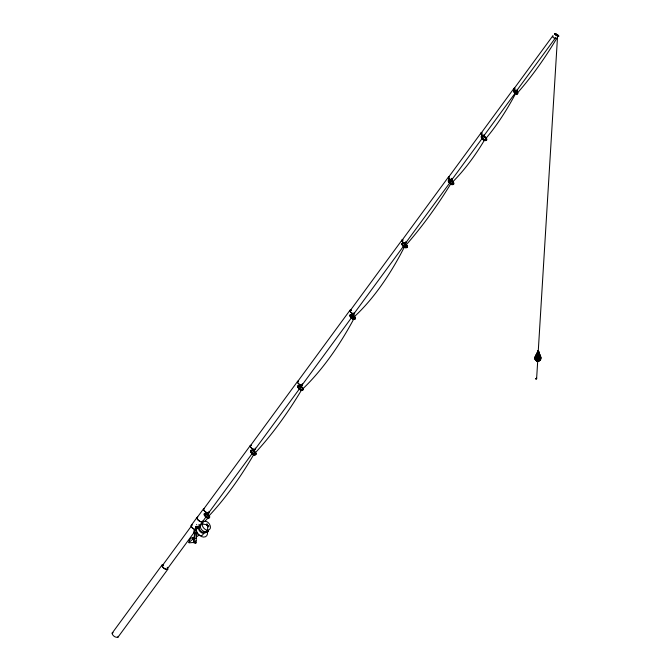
<?xml version="1.0" encoding="UTF-8"?>
<svg xmlns="http://www.w3.org/2000/svg" width="671" height="671" viewBox="0 0 671 671"><rect width="100%" height="100%" fill="white"/><g stroke="black" fill="none" stroke-linecap="round" stroke-linejoin="round"><path stroke-width="1.01" d="M539.937 359.128L539.861 359.908A3.321 1.862 64.7 0 1 537.723 360.721A3.321 0.772 -76.8 0 1 536.943 360.721M537.656 360.57L537.639 361.208L557.576 36.008M196.075 542.847L195.404 543.409L193.273 542.503L189.088 542.831L189.021 540.507C192.594 535.844 194.38 536.456 193.944 541.942L196.075 542.847L196.561 531.918M188.895 542.478L192.594 539.392L192.711 537.421M193.944 541.942L193.315 537.58M193.81 532.606L194.481 532.044L195.487 532.472L194.825 533.034L193.81 532.606L193.936 530.635L194.598 530.073L195.949 530.644M194.481 532.044L194.598 530.073M195.571 527.339L196.276 526.341L197.257 527.213L196.586 527.767L195.571 527.339L196.276 526.341M201.266 524.923A4.747 3.296 50.1 0 0 198.49 526.718L198.356 527.691L197.022 528.798L196.075 528.396L196.418 527.406A6.869 4.772 50.1 0 0 201.476 536.582A6.869 4.772 50.1 0 0 207.456 532.036L207.532 532.111M197.417 527.272L197.475 526.29L198.49 526.718L198.423 527.708L197.417 527.272L196.075 528.396M204.873 532.128L205.821 532.531L205.88 531.541M207.02 530.904L206.324 531.902L207.339 532.329L208.035 531.331L207.339 532.329M535.601 378.478L535.944 378.771C534.871 377.588 536.322 380.314 536.607 378.914L537.723 360.721A3.321 0.629 85.6 0 1 537.253 356.754L538.327 350.858L540.843 357.098L540.885 358.742A3.321 2.701 6.1 0 1 537.723 360.721A3.321 1.417 -67 0 1 536.179 359.908M539.232 359.975L539.207 360.142A3.321 1.292 76 0 1 539.132 360.461M197.022 528.798L197.148 527.834M198.381 534.904L197.786 536.154A2.499 1.736 50.1 0 1 196.309 536.238M207.104 525.183L208.421 526.928A7.532 5.393 57.1 0 0 207.784 525.754L207.23 525.024L208.924 526.257L207.28 524.999L206.903 523.825L207.205 524.974A7.524 4.135 -0.4 0 0 202.139 524.252M540.415 359.413L540.39 359.581A3.321 2.307 50.1 0 1 537.723 360.721A3.321 1.963 -55.1 0 1 535.575 359.581L535.575 359.413M193.575 539.593L194.825 533.034M194.062 539.97L195.487 532.472M536.632 378.494L536.657 378.05M535.139 359.186A3.321 2.374 -39.6 0 0 537.723 360.721A3.321 2.634 -19 0 0 540.834 358.28L538.327 350.858L535.106 356.662L534.821 358.272A3.321 2.701 6.1 0 0 537.723 360.721A3.321 1.292 76 0 0 539.023 360.721M537.337 353.676L538.327 350.858L540.893 357.551L540.407 358.381M534.963 357.098L534.879 358.733A3.321 2.634 -19 0 0 537.723 360.721A3.321 2.592 30.6 0 0 540.734 359.186L538.327 350.858L536.498 356.871A3.321 1.292 76 0 0 537.723 360.721A3.321 0.629 85.6 0 0 538.41 360.579M555.705 34.498L554.867 33.558L556.217 34.154M536.028 356.2L538.327 350.858L540.13 357.433A3.321 1.963 -55.1 0 1 537.723 360.721A3.321 2.592 30.6 0 1 534.972 357.828L538.327 350.858L539.367 354.615M538.712 352.812L538.327 350.858L535.844 357.106A3.321 1.862 64.7 0 0 537.723 360.721A3.321 2.374 -39.6 0 0 540.574 357.828L540.155 356.276L538.108 355.613L535.45 356.267L535.324 357.433A3.321 2.307 50.1 0 0 537.723 360.721A3.321 1.417 -67 0 0 539.534 357.106L538.327 350.858L535.441 356.209M207.28 524.999L207.691 525.125L207.247 525.401M203.472 533.755L202.457 535.164A4.747 3.296 50.1 0 1 197.249 533.638A4.747 3.296 50.1 0 1 196.2 528.144M206.031 531.759L205.133 532.933A4.747 3.296 50.1 0 1 200.822 532.237A4.747 3.296 50.1 0 1 198.356 527.691M208.253 530.249L207.305 531.474A5.024 3.489 50.1 0 1 200.713 528.236A5.024 3.489 50.1 0 1 203.212 522.994M535.424 356.712L538.327 350.858L538.553 352.871M163.623 564.907L162.03 565.057L112.023 633.307C112.485 635.68 115.588 637.953 117.97 637.19L167.8 569.293L167.28 567.289M117.97 637.19L118.113 636.36M162.03 565.057L161.854 565.41C162.315 567.783 165.427 570.048 167.8 569.293M191.168 525.435L196.972 517.517M197.173 517.492L203.632 508.693M203.858 508.828L250.342 445.51M162.432 565.502L191.587 525.779A3.003 1.317 36.3 0 0 191.529 526.148M250.484 445.603L297.605 381.396M297.714 381.48L350.002 310.237M350.279 310.514L401.921 240.151M402.055 240.252L448.53 176.926M448.681 177.043L480.956 133.076M481.115 133.16L514.036 88.312M514.204 88.463L552.619 36.125M516.855 90.459L555.269 38.13M484.101 135.467L517.022 90.619M451.986 179.534L484.261 135.559M405.661 242.977L452.137 179.652M354.154 313.432L405.796 243.078M302.151 384.944L354.439 313.701M167.406 568.84L193.525 533.252M255.139 449.226L302.26 385.028M208.807 512.644L255.29 449.318M202.592 521.568L209.042 512.778M204.84 521.384L208.136 517.878L209.511 517.584A3.011 1.485 41.2 0 0 209.511 516.15L208.06 514.322A3.405 1.677 41.2 0 0 207.381 513.818M189.021 540.507L189.44 540.876M204.512 531.91L204.437 531.986A3.565 2.483 50.1 0 1 200.226 530.467A3.565 2.483 50.1 0 1 200.201 526.257M196.611 527.331L197.282 526.769M195.529 538.402L196.2 537.84M195.345 541.363L196.016 540.801M205.821 532.531L207.154 531.407M482.004 135.659L481.652 135.886A3.011 1.485 41.2 0 0 481.652 137.329L483.112 139.157L485.158 140.298M481.728 136.028L481.375 136.255A3.011 1.485 41.2 0 0 481.384 137.698L482.835 139.526A3.405 1.677 41.2 0 0 484.89 140.667L486.341 140.457A3.011 1.485 41.2 0 0 486.341 139.014L484.881 137.186A3.405 1.677 41.2 0 0 483.506 136.297M482.34 136.028L482.046 136.221A2.541 1.25 41.2 0 0 482.046 137.438L483.271 138.972A2.869 1.409 41.2 0 0 484.999 139.937L486.223 139.761A2.541 1.25 41.2 0 0 486.223 138.545L484.999 137.001A2.869 1.409 41.2 0 0 483.263 136.045L482.759 135.97M482.063 136.398L481.77 136.59A2.541 1.25 41.2 0 0 481.77 137.807L482.994 139.342A2.869 1.409 41.2 0 0 484.722 140.306L485.77 140.39M485.653 140.323L485.947 140.13A2.541 1.25 41.2 0 0 485.947 138.914L484.722 137.37A2.869 1.409 41.2 0 0 482.994 136.414M350.983 314.774L350.69 314.976A2.541 1.25 41.2 0 0 350.69 316.184L351.914 317.727A2.869 1.409 41.2 0 0 353.642 318.691L354.867 318.515A2.541 1.25 41.2 0 0 354.867 317.299L353.642 315.756A2.869 1.409 41.2 0 0 351.914 314.791L350.027 315.009A3.011 1.485 41.2 0 0 350.027 316.452L351.478 318.28A3.405 1.677 41.2 0 0 353.533 319.421L354.984 319.211A3.011 1.485 41.2 0 0 354.984 317.769L353.533 315.94A3.405 1.677 41.2 0 0 351.478 314.8L350.874 314.707M254.963 454.678L255.257 454.485A2.541 1.25 41.2 0 0 255.257 453.269L254.032 451.734A2.869 1.409 41.2 0 0 252.304 450.769L251.08 450.946A2.541 1.25 41.2 0 0 251.08 452.162L252.304 453.705A2.869 1.409 41.2 0 0 254.032 454.661L255.081 454.753M208.555 517.819L208.849 517.626A2.541 1.25 41.2 0 0 208.849 516.41L206.467 514.12L204.672 514.087A2.541 1.25 41.2 0 0 204.672 515.303L205.896 516.838A2.869 1.409 41.2 0 0 207.624 517.802L208.673 517.895M112.2 632.954L113.114 632.694M192.594 539.392L193.198 539.551M485.234 140.382L486.609 140.088A3.011 1.485 41.2 0 0 486.609 138.645L485.158 136.817A3.405 1.677 41.2 0 0 483.783 135.928M402.877 243.145L402.03 243.447A3.011 1.485 41.2 0 0 402.03 244.89L403.481 246.718A3.405 1.677 41.2 0 0 405.536 247.859L406.987 247.649A3.011 1.485 41.2 0 0 406.987 246.207L405.536 244.378A3.405 1.677 41.2 0 0 404.856 243.875M299.207 385.64L298.494 385.9A2.541 1.25 41.2 0 0 298.494 387.108L299.719 388.652A2.869 1.409 41.2 0 0 301.447 389.616L302.671 389.432A2.541 1.25 41.2 0 0 302.671 388.224L301.447 386.681A2.869 1.409 41.2 0 0 299.711 385.716L297.823 385.934A3.011 1.485 41.2 0 0 297.832 387.377L299.283 389.205A3.405 1.677 41.2 0 0 301.338 390.346L302.789 390.136A3.011 1.485 41.2 0 0 302.78 388.694L301.329 386.865A3.405 1.677 41.2 0 0 299.274 385.724M299.551 385.355L298.1 385.565A3.011 1.485 41.2 0 0 298.1 387.008L299.551 388.836A3.405 1.677 41.2 0 0 301.606 389.977L302.395 389.801A2.541 1.25 41.2 0 0 302.395 388.584L301.17 387.05A2.869 1.409 41.2 0 0 299.442 386.085L298.218 386.261A2.541 1.25 41.2 0 0 298.218 387.477L299.442 389.021A2.869 1.409 41.2 0 0 301.17 389.977L303.057 389.767A3.011 1.485 41.2 0 0 303.057 388.324L301.606 386.496A3.405 1.677 41.2 0 0 300.231 385.607M254.544 454.745L255.919 454.452A3.011 1.485 41.2 0 0 255.919 453.009L254.468 451.18A3.405 1.677 41.2 0 0 252.413 450.04L250.962 450.249A3.011 1.485 41.2 0 0 250.962 451.692L252.413 453.521L254.468 454.661M205.661 513.466L204.949 513.718A2.541 1.25 41.2 0 0 204.949 514.934L206.173 516.469A2.869 1.409 41.2 0 0 207.901 517.433L209.126 517.257A2.541 1.25 41.2 0 0 209.126 516.041L207.901 514.506A2.869 1.409 41.2 0 0 206.165 513.541L204.278 513.76A3.011 1.485 41.2 0 0 204.286 515.194L205.737 517.022A3.405 1.677 41.2 0 0 207.792 518.171L209.243 517.953A3.011 1.485 41.2 0 0 209.235 516.511L207.784 514.691A3.405 1.677 41.2 0 0 207.113 514.187M207.448 530.207C213.235 529.838 209.612 521.25 205.225 521.317A5.024 3.489 50.1 0 0 202.29 525.393A5.024 3.489 50.1 0 0 207.448 530.207A7.507 4.437 -84.7 0 0 207.364 525.452L207.247 525.041M449.889 180.096L448.438 180.314A3.011 1.485 41.2 0 0 448.438 181.757L449.889 183.577A3.405 1.677 41.2 0 0 451.944 184.726L453.395 184.508A3.011 1.485 41.2 0 0 453.395 183.066L451.944 181.245A3.405 1.677 41.2 0 0 450.568 180.348M403.757 242.868L402.306 243.078A3.011 1.485 41.2 0 0 402.306 244.521L404.437 246.853L406.601 247.322A2.541 1.25 41.2 0 0 406.592 246.106L405.376 244.563A2.869 1.409 41.2 0 0 403.64 243.607L402.424 243.783A2.541 1.25 41.2 0 0 402.424 244.999L403.648 246.534A2.869 1.409 41.2 0 0 405.376 247.498L407.263 247.28A3.011 1.485 41.2 0 0 407.263 245.838L405.804 244.009A3.405 1.677 41.2 0 0 405.133 243.506M206.005 513.172L204.554 513.39A3.011 1.485 41.2 0 0 204.554 514.833L206.005 516.653L208.06 517.802M555.269 34.213L554.623 33.944L555.32 34.582M516.762 93.73L515.747 93.244A2.424 1.023 39.1 0 1 514.061 90.493A2.424 1.023 39.1 0 1 517.266 92.011A2.424 1.023 39.1 0 1 516.762 93.73A209.503 89.612 -66.8 0 0 557.978 36.276L558.742 36.511L557.307 35.353M196.242 526.785L197.257 527.213M206.215 531.013L208.002 531.776M555.831 33.961C553.516 33.424 561.342 37.752 557.953 35.236M555.009 34.02L555.588 34.355M557.777 36.108L558.415 36.309L558.037 35.873M555.378 34.187L556.41 34.791M557.626 35.521L558.658 35.915L558.28 35.488M557.383 35.907L557.978 36.276M352.434 318.415L353.81 319.052L355.261 318.842A3.011 1.485 41.2 0 0 355.261 317.4L353.802 315.571A3.405 1.677 41.2 0 0 351.755 314.431L350.304 314.64A3.011 1.485 41.2 0 0 350.304 316.083L352.434 318.415A145.59 62.009 -67 0 0 404.437 246.853A262.889 111.965 -67 0 0 450.845 183.72A126.995 57.303 -65.4 0 0 484.487 140.054A137.689 54.494 -68.7 0 0 515.747 93.244M556.083 34.028L556.653 34.397M556.947 35.664L557.517 36.041M556.603 34.322L557.668 34.984M557.24 35.353L556.175 34.691M556.997 35.748L555.462 34.758M557.106 34.674L558.146 35.311M556.871 35.068L557.903 35.706M556.494 35.395L555.068 34.464M556.293 34.716L555.663 34.347L556.066 34.548M538.327 350.858L538.821 356.871A3.321 0.772 -76.8 0 1 537.723 360.721M167.456 568.463A3.003 1.317 36.3 0 1 163.749 567.926A3.003 1.317 36.3 0 1 163.539 565.125M195.446 529.494A3.003 1.317 36.3 0 1 191.931 527.129M196.217 529.88A3.54 1.552 36.3 0 1 192.283 527.951A3.54 1.552 36.3 0 1 191.453 525.15M191.923 525.016A3.54 1.552 36.3 0 1 192.535 525.049M202.877 521.115A3.54 1.552 36.3 0 1 198.775 520.637A3.54 1.552 36.3 0 1 197.735 517.098M202.743 521.208A3.389 1.485 36.3 0 1 198.918 520.662A3.389 1.485 36.3 0 1 197.517 517.266M208.933 511.377A3.389 1.485 36.3 0 1 207.792 513.03A3.389 1.485 36.3 0 1 204.001 510.497A3.389 1.485 36.3 0 1 204.47 508.4M208.966 512.317A3.129 1.367 36.3 0 1 205.393 511.738A3.129 1.367 36.3 0 1 204.194 508.635M255.232 448.052A3.129 1.367 36.3 0 1 254.099 449.52A3.129 1.367 36.3 0 1 250.619 447.138A3.129 1.367 36.3 0 1 251.139 445.259M255.29 448.522A2.952 1.292 36.3 0 1 251.893 448.337A2.952 1.292 36.3 0 1 251.264 445.385M302.227 383.846A2.952 1.292 36.3 0 1 301.12 385.196A2.952 1.292 36.3 0 1 297.84 382.923A2.952 1.292 36.3 0 1 298.385 381.178M302.294 384.273A2.818 1.233 36.3 0 1 299.048 384.089A2.818 1.233 36.3 0 1 298.452 381.271M354.414 312.577A2.818 1.233 36.3 0 1 353.164 313.818A2.818 1.233 36.3 0 1 350.027 311.369A2.818 1.233 36.3 0 1 351.277 310.128M354.07 312.434A2.424 1.057 36.3 0 1 353.105 313.583A2.424 1.057 36.3 0 1 350.363 311.512A2.424 1.057 36.3 0 1 351.336 310.363M405.712 242.072A2.424 1.057 36.3 0 1 404.739 243.221A2.424 1.057 36.3 0 1 402.004 241.157A2.424 1.057 36.3 0 1 402.977 240.008M405.586 242.038A2.265 0.99 36.3 0 1 404.68 243.112A2.265 0.99 36.3 0 1 402.13 241.183A2.265 0.99 36.3 0 1 403.036 240.117M451.793 178.318A2.265 0.99 36.3 0 1 451.44 179.836A2.265 0.99 36.3 0 1 448.681 178A2.265 0.99 36.3 0 1 449.511 176.792M451.91 178.679A2.072 0.906 36.3 0 1 451.222 179.694A2.072 0.906 36.3 0 1 448.907 178.142A2.072 0.906 36.3 0 1 449.193 176.867M484.185 134.712A2.072 0.906 36.3 0 1 483.221 135.651A2.072 0.906 36.3 0 1 480.922 133.697A2.072 0.906 36.3 0 1 482.29 133.093M484.068 134.703A1.887 0.83 36.3 0 1 483.263 135.559A1.887 0.83 36.3 0 1 481.149 133.932A1.887 0.83 36.3 0 1 481.954 133.076M516.989 89.855A1.887 0.83 36.3 0 1 516.175 90.702A1.887 0.83 36.3 0 1 514.07 89.075A1.887 0.83 36.3 0 1 514.875 88.22M516.93 90.283A1.661 0.73 36.3 0 1 514.732 89.738A1.661 0.73 36.3 0 1 514.925 88.362M555.211 37.442A1.661 0.73 36.3 0 1 554.548 38.222A1.661 0.73 36.3 0 1 552.669 36.813A1.661 0.73 36.3 0 1 553.34 36.024M515.236 90.962A2.424 1.023 39.1 0 1 517.551 93.865A2.424 1.023 39.1 0 1 514.372 92.632A2.424 1.023 39.1 0 1 514.741 90.77M353.533 319.421A167.045 71.109 -67 0 1 301.606 389.977M301.338 390.346A203.078 79.832 -65.1 0 1 253.797 454.41A198.23 84.429 -67 0 1 207.389 517.551M196.645 524.605A1.216 0.705 3.5 0 1 196.704 524.428M198.935 524.428A1.216 0.705 3.5 0 1 199.061 524.789M194.833 535.097A2.499 1.736 50.1 0 1 194.481 532.464M449.058 179.711L448.714 179.945A3.011 1.485 41.2 0 0 448.714 181.388L451.541 184.106L453.671 184.139A3.011 1.485 41.2 0 0 453.671 182.705L452.212 180.876A3.405 1.677 41.2 0 0 450.166 179.736L449.058 179.711M449.394 180.08L449.1 180.273A2.541 1.25 41.2 0 0 449.1 181.489L450.325 183.032A2.869 1.409 41.2 0 0 452.061 183.988L453.277 183.812A2.541 1.25 41.2 0 0 453.277 182.596L452.053 181.061A2.869 1.409 41.2 0 0 450.325 180.096L449.394 180.08M449.125 180.449L448.832 180.642A2.541 1.25 41.2 0 0 448.832 181.858L450.056 183.393A2.869 1.409 41.2 0 0 451.784 184.357L453.009 184.181A2.541 1.25 41.2 0 0 453 182.965L451.784 181.43A2.869 1.409 41.2 0 0 450.048 180.465L449.125 180.449M402.986 243.221L402.692 243.414A2.541 1.25 41.2 0 0 402.692 244.63L403.917 246.165A2.869 1.409 41.2 0 0 405.653 247.129L406.869 246.953A2.541 1.25 41.2 0 0 406.869 245.737L405.645 244.194A2.869 1.409 41.2 0 0 403.917 243.238L402.986 243.221M350.715 315.144L350.413 315.345A2.541 1.25 41.2 0 0 350.421 316.553L351.646 318.096A2.869 1.409 41.2 0 0 353.374 319.06L354.59 318.876A2.541 1.25 41.2 0 0 354.59 317.668L353.365 316.125A2.869 1.409 41.2 0 0 351.638 315.16L350.715 315.144M251.038 450.384L250.686 450.618A3.011 1.485 41.2 0 0 250.694 452.061L252.145 453.89A3.405 1.677 41.2 0 0 254.2 455.03L255.651 454.821A3.011 1.485 41.2 0 0 255.643 453.378L254.192 451.549A3.405 1.677 41.2 0 0 252.137 450.409L251.038 450.384M251.65 450.384L251.357 450.585A2.541 1.25 41.2 0 0 251.357 451.793L252.581 453.336A2.869 1.409 41.2 0 0 254.309 454.301L255.534 454.116A2.541 1.25 41.2 0 0 255.534 452.908L254.309 451.365A2.869 1.409 41.2 0 0 252.573 450.4L251.65 450.384M514.355 92.346A2.047 0.864 39.1 0 0 517.207 93.697A2.047 0.864 39.1 0 0 515.294 91.189A2.047 0.864 39.1 0 0 514.355 92.346M514.623 92.019A2.047 0.864 39.1 0 0 517.475 93.37A2.047 0.864 39.1 0 0 515.563 90.862A2.047 0.864 39.1 0 0 514.623 92.019"/></g></svg>
